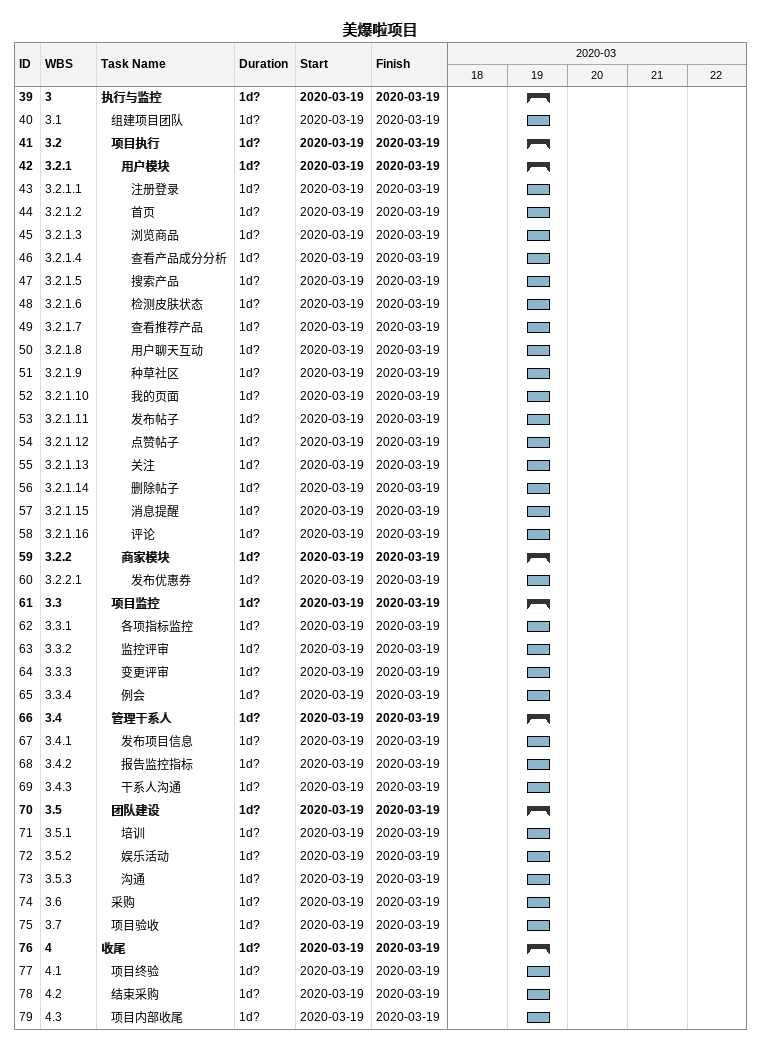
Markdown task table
美爆啦项目

| ID | WBS | Task | Duration | Start | Finish |
|---|---|---|---|---|---|
| 39 | 3 | **执行与监控** | 1d? | 2020-03-19 | 2020-03-19 |
| 40 | 3.1 | 组建项目团队 | 1d? | 2020-03-19 | 2020-03-19 |
| 41 | 3.2 | **项目执行** | 1d? | 2020-03-19 | 2020-03-19 |
| 42 | 3.2.1 | **用户模块** | 1d? | 2020-03-19 | 2020-03-19 |
| 43 | 3.2.1.1 | 注册登录 | 1d? | 2020-03-19 | 2020-03-19 |
| 44 | 3.2.1.2 | 首页 | 1d? | 2020-03-19 | 2020-03-19 |
| 45 | 3.2.1.3 | 浏览商品 | 1d? | 2020-03-19 | 2020-03-19 |
| 46 | 3.2.1.4 | 查看产品成分分析 | 1d? | 2020-03-19 | 2020-03-19 |
| 47 | 3.2.1.5 | 搜索产品 | 1d? | 2020-03-19 | 2020-03-19 |
| 48 | 3.2.1.6 | 检测皮肤状态 | 1d? | 2020-03-19 | 2020-03-19 |
| 49 | 3.2.1.7 | 查看推荐产品 | 1d? | 2020-03-19 | 2020-03-19 |
| 50 | 3.2.1.8 | 用户聊天互动 | 1d? | 2020-03-19 | 2020-03-19 |
| 51 | 3.2.1.9 | 种草社区 | 1d? | 2020-03-19 | 2020-03-19 |
| 52 | 3.2.1.10 | 我的页面 | 1d? | 2020-03-19 | 2020-03-19 |
| 53 | 3.2.1.11 | 发布帖子 | 1d? | 2020-03-19 | 2020-03-19 |
| 54 | 3.2.1.12 | 点赞帖子 | 1d? | 2020-03-19 | 2020-03-19 |
| 55 | 3.2.1.13 | 关注 | 1d? | 2020-03-19 | 2020-03-19 |
| 56 | 3.2.1.14 | 删除帖子 | 1d? | 2020-03-19 | 2020-03-19 |
| 57 | 3.2.1.15 | 消息提醒 | 1d? | 2020-03-19 | 2020-03-19 |
| 58 | 3.2.1.16 | 评论 | 1d? | 2020-03-19 | 2020-03-19 |
| 59 | 3.2.2 | **商家模块** | 1d? | 2020-03-19 | 2020-03-19 |
| 60 | 3.2.2.1 | 发布优惠券 | 1d? | 2020-03-19 | 2020-03-19 |
| 61 | 3.3 | **项目监控** | 1d? | 2020-03-19 | 2020-03-19 |
| 62 | 3.3.1 | 各项指标监控 | 1d? | 2020-03-19 | 2020-03-19 |
| 63 | 3.3.2 | 监控评审 | 1d? | 2020-03-19 | 2020-03-19 |
| 64 | 3.3.3 | 变更评审 | 1d? | 2020-03-19 | 2020-03-19 |
| 65 | 3.3.4 | 例会 | 1d? | 2020-03-19 | 2020-03-19 |
| 66 | 3.4 | **管理干系人** | 1d? | 2020-03-19 | 2020-03-19 |
| 67 | 3.4.1 | 发布项目信息 | 1d? | 2020-03-19 | 2020-03-19 |
| 68 | 3.4.2 | 报告监控指标 | 1d? | 2020-03-19 | 2020-03-19 |
| 69 | 3.4.3 | 干系人沟通 | 1d? | 2020-03-19 | 2020-03-19 |
| 70 | 3.5 | **团队建设** | 1d? | 2020-03-19 | 2020-03-19 |
| 71 | 3.5.1 | 培训 | 1d? | 2020-03-19 | 2020-03-19 |
| 72 | 3.5.2 | 娱乐活动 | 1d? | 2020-03-19 | 2020-03-19 |
| 73 | 3.5.3 | 沟通 | 1d? | 2020-03-19 | 2020-03-19 |
| 74 | 3.6 | 采购 | 1d? | 2020-03-19 | 2020-03-19 |
| 75 | 3.7 | 项目验收 | 1d? | 2020-03-19 | 2020-03-19 |
| 76 | 4 | **收尾** | 1d? | 2020-03-19 | 2020-03-19 |
| 77 | 4.1 | 项目终验 | 1d? | 2020-03-19 | 2020-03-19 |
| 78 | 4.2 | 结束采购 | 1d? | 2020-03-19 | 2020-03-19 |
| 79 | 4.3 | 项目内部收尾 | 1d? | 2020-03-19 | 2020-03-19 |
